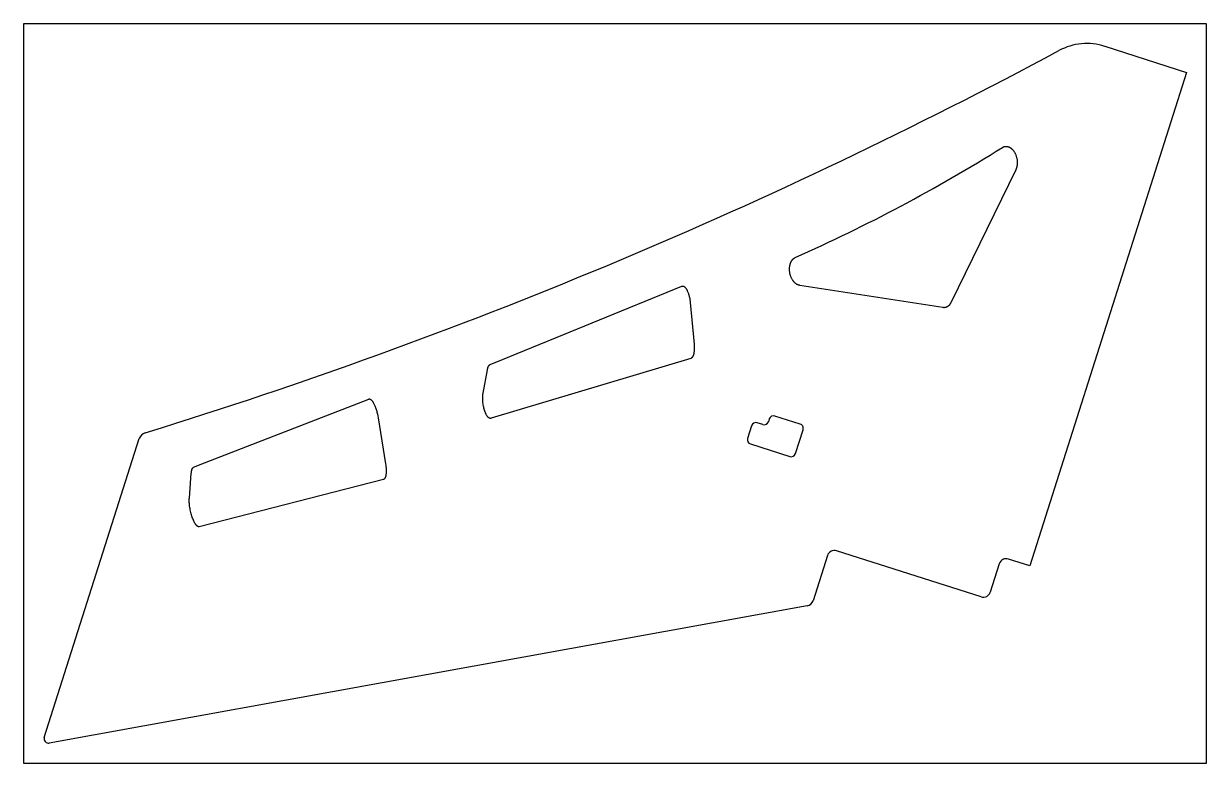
# Model space of a CAD drawing. Extents: x 2497 to 4272, y -3499 to -1818.
# Drawn here: x 3374 to 4174, y -2873 to -2373 of the extents above; entities that cross this region are included whole.
import ezdxf

# ---------------------------------------------------------------- set-up
doc = ezdxf.new("R2010")
doc.units = 0
doc.layers.get('0').update_dxf_attribs({"linetype": 'CONTINUOUS'})
doc.layers.add('DEFAULT', color=7, linetype='CONTINUOUS')

msp = doc.modelspace()

# ---------------------------------------------------------------- linework, layer by layer
for p, q in [((3877.91, -2639.92), (3877.3, -2641.83)), ((3898.83, -2643.43), (3881.68, -2637.97)), ((3865.95, -2644.51), (3863.23, -2653.09)), ((3873.53, -2643.78), (3869.72, -2642.57)), ((3895.63, -2663.4), (3900.78, -2647.2)), ((3865.18, -2656.86), (3891.86, -2665.35))]:
    msp.add_line(p, q)
for centre, start, end in [((3880.77, -2640.83), 72.35044, 162.35044), ((3868.81, -2645.42), 72.35044, 162.35044), ((3874.44, -2640.92), 252.35044, 342.35044), ((3897.92, -2646.29), 342.35044, 72.35044), ((3866.08, -2654), 162.35044, 252.35044), ((3892.77, -2662.49), 252.35044, 342.35044)]:
    msp.add_arc(centre, 3, start, end)
at = {"layer": 'DEFAULT'}
for p, q in [((4173.55, -2372.75), (3373.55, -2372.75)), ((3373.55, -2372.75), (3373.55, -2872.75)), ((4173.55, -2872.75), (4173.55, -2372.75)), ((4104.89, -2388.07), (4160.18, -2405.66)), ((4160.18, -2405.66), (4054.07, -2739.19)), ((4036.41, -2456.02), (4036.53, -2455.97)), ((4036.53, -2455.97), (4036.66, -2455.93)), ((4036.66, -2455.93), (4036.78, -2455.89)), ((4036.78, -2455.89), (4036.91, -2455.85)), ((4036.91, -2455.85), (4037.04, -2455.82)), ((4037.04, -2455.82), (4037.17, -2455.79)), ((4037.17, -2455.79), (4037.3, -2455.76)), ((4037.3, -2455.76), (4037.43, -2455.74)), ((4037.43, -2455.74), (4037.57, -2455.72)), ((4037.57, -2455.72), (4037.7, -2455.71)), ((4037.7, -2455.71), (4037.84, -2455.7)), ((4037.84, -2455.7), (4037.98, -2455.69)), ((4037.98, -2455.69), (4038.12, -2455.69)), ((4038.12, -2455.69), (4038.26, -2455.69)), ((4038.26, -2455.69), (4038.4, -2455.7)), ((4038.4, -2455.7), (4038.54, -2455.71)), ((4038.54, -2455.71), (4038.68, -2455.73)), ((4038.68, -2455.73), (4038.82, -2455.75)), ((4038.82, -2455.75), (4038.96, -2455.78)), ((4038.96, -2455.78), (4039.1, -2455.81)), ((4039.1, -2455.81), (4039.25, -2455.84)), ((4039.25, -2455.84), (4039.39, -2455.88)), ((4039.39, -2455.88), (4039.53, -2455.92)), ((4039.53, -2455.92), (4039.67, -2455.97)), ((4039.67, -2455.97), (4039.82, -2456.02)), ((4035.71, -2456.38), (4035.82, -2456.31)), ((4035.82, -2456.31), (4035.94, -2456.25)), ((4035.94, -2456.25), (4036.05, -2456.19)), ((4036.05, -2456.19), (4036.17, -2456.13)), ((4036.17, -2456.13), (4036.29, -2456.07)), ((4036.29, -2456.07), (4036.41, -2456.02)), ((4039.82, -2456.02), (4039.96, -2456.08)), ((4039.96, -2456.08), (4040.1, -2456.14)), ((4040.1, -2456.14), (4040.24, -2456.2)), ((4040.24, -2456.2), (4040.38, -2456.27)), ((4040.38, -2456.27), (4040.52, -2456.35)), ((4040.52, -2456.35), (4040.66, -2456.42)), ((4040.66, -2456.42), (4040.8, -2456.51)), ((4040.8, -2456.51), (4040.93, -2456.59)), ((4040.93, -2456.59), (4041.07, -2456.68)), ((4041.07, -2456.68), (4041.2, -2456.77)), ((4041.2, -2456.77), (4041.34, -2456.87)), ((4041.34, -2456.87), (4041.47, -2456.97)), ((4041.47, -2456.97), (4041.6, -2457.07)), ((4041.6, -2457.07), (4041.73, -2457.18)), ((4041.73, -2457.18), (4041.86, -2457.29)), ((4041.86, -2457.29), (4041.98, -2457.41)), ((4041.98, -2457.41), (4042.11, -2457.52)), ((4042.11, -2457.52), (4042.23, -2457.64)), ((4042.23, -2457.64), (4042.35, -2457.77)), ((4042.35, -2457.77), (4042.47, -2457.89)), ((4042.47, -2457.89), (4042.58, -2458.02)), ((4042.58, -2458.02), (4042.7, -2458.15)), ((4042.7, -2458.15), (4042.81, -2458.28)), ((4042.81, -2458.28), (4043.03, -2458.56)), ((4043.03, -2458.56), (4043.24, -2458.84)), ((4043.24, -2458.84), (4043.44, -2459.13)), ((4043.44, -2459.13), (4043.63, -2459.42)), ((4043.63, -2459.42), (4043.81, -2459.72)), ((4043.81, -2459.72), (4043.99, -2460.03)), ((4043.99, -2460.03), (4044.16, -2460.35)), ((4044.16, -2460.35), (4044.32, -2460.68)), ((4044.32, -2460.68), (4044.48, -2461.03)), ((4044.48, -2461.03), (4044.63, -2461.38)), ((4044.63, -2461.38), (4044.77, -2461.75)), ((4044.77, -2461.75), (4044.9, -2462.12)), ((4044.9, -2462.12), (4045.02, -2462.5)), ((4045.02, -2462.5), (4045.14, -2462.89)), ((4045.14, -2462.89), (4045.24, -2463.29)), ((4045.24, -2463.29), (4045.34, -2463.69)), ((4045.34, -2463.69), (4045.42, -2464.1)), ((4044.63, -2471.59), (4000.71, -2561.42)), ((4044.69, -2471.45), (4044.63, -2471.59)), ((4044.76, -2471.3), (4044.69, -2471.45)), ((4044.83, -2471.16), (4044.76, -2471.3)), ((4044.89, -2471), (4044.83, -2471.16)), ((4044.95, -2470.85), (4044.89, -2471)), ((4045.01, -2470.69), (4044.95, -2470.85)), ((4045.06, -2470.53), (4045.01, -2470.69)), ((4045.12, -2470.37), (4045.06, -2470.53)), ((4045.22, -2470.03), (4045.12, -2470.37)), ((4045.31, -2469.68), (4045.22, -2470.03)), ((4045.39, -2469.32), (4045.31, -2469.68)), ((4045.47, -2468.95), (4045.39, -2469.32)), ((4045.42, -2464.1), (4045.49, -2464.51)), ((4045.53, -2468.58), (4045.47, -2468.95)), ((4045.49, -2464.51), (4045.55, -2464.92)), ((4045.58, -2468.19), (4045.53, -2468.58)), ((4045.55, -2464.92), (4045.59, -2465.34)), ((4045.62, -2467.8), (4045.58, -2468.19)), ((4045.59, -2465.34), (4045.63, -2465.75)), ((4045.64, -2467.4), (4045.62, -2467.8)), ((4045.63, -2465.75), (4045.65, -2466.17)), ((4045.66, -2466.99), (4045.64, -2467.4)), ((4045.65, -2466.17), (4045.66, -2466.58)), ((4045.66, -2466.58), (4045.66, -2466.99)), ((3891.84, -2536.16), (3891.88, -2535.97)), ((3891.88, -2535.97), (3891.93, -2535.78)), ((3891.93, -2535.78), (3891.98, -2535.58)), ((3891.98, -2535.58), (3892.03, -2535.4)), ((3892.03, -2535.4), (3892.08, -2535.21)), ((3892.08, -2535.21), (3892.14, -2535.03)), ((3892.14, -2535.03), (3892.2, -2534.84)), ((3892.2, -2534.84), (3892.26, -2534.67)), ((3892.26, -2534.67), (3892.33, -2534.49)), ((3892.33, -2534.49), (3892.4, -2534.32)), ((3892.4, -2534.32), (3892.47, -2534.15)), ((3892.47, -2534.15), (3892.55, -2533.98)), ((3892.55, -2533.98), (3892.62, -2533.81)), ((3892.62, -2533.81), (3892.7, -2533.65)), ((3892.7, -2533.65), (3892.79, -2533.5)), ((3892.79, -2533.5), (3892.87, -2533.34)), ((3892.87, -2533.34), (3892.96, -2533.19)), ((3892.96, -2533.19), (3893.05, -2533.05)), ((3893.05, -2533.05), (3893.14, -2532.9)), ((3893.14, -2532.9), (3893.24, -2532.77)), ((3893.24, -2532.77), (3893.34, -2532.63)), ((3893.34, -2532.63), (3893.43, -2532.5)), ((3893.43, -2532.5), (3893.54, -2532.37)), ((3893.54, -2532.37), (3893.64, -2532.25)), ((3893.64, -2532.25), (3893.74, -2532.13)), ((3893.74, -2532.13), (3893.85, -2532.02)), ((3893.85, -2532.02), (3893.96, -2531.91)), ((3893.96, -2531.91), (3894.07, -2531.8)), ((3894.07, -2531.8), (3894.18, -2531.7)), ((3894.18, -2531.7), (3894.29, -2531.6)), ((3894.29, -2531.6), (3894.4, -2531.51)), ((3894.4, -2531.51), (3894.52, -2531.42)), ((3894.52, -2531.42), (3894.63, -2531.34)), ((3894.63, -2531.34), (3894.75, -2531.26)), ((3894.75, -2531.26), (3894.86, -2531.18)), ((3894.86, -2531.18), (3894.98, -2531.11)), ((3894.98, -2531.11), (3895.1, -2531.04)), ((3895.1, -2531.04), (3895.22, -2530.98)), ((3895.22, -2530.98), (3895.34, -2530.92)), ((3895.34, -2530.92), (3895.46, -2530.87)), ((3891.59, -2538.57), (3891.6, -2538.16)), ((3891.6, -2538.97), (3891.59, -2538.57)), ((3891.6, -2538.16), (3891.63, -2537.76)), ((3891.61, -2539.37), (3891.6, -2538.97)), ((3891.64, -2539.77), (3891.61, -2539.37)), ((3891.63, -2537.76), (3891.66, -2537.35)), ((3891.67, -2540.16), (3891.64, -2539.77)), ((3891.66, -2537.35), (3891.71, -2536.95)), ((3891.72, -2540.55), (3891.67, -2540.16)), ((3891.71, -2536.95), (3891.77, -2536.55)), ((3891.78, -2540.94), (3891.72, -2540.55)), ((3891.77, -2536.55), (3891.84, -2536.16)), ((3891.84, -2541.32), (3891.78, -2540.94)), ((3891.92, -2541.7), (3891.84, -2541.32)), ((3892.01, -2542.09), (3891.92, -2541.7)), ((3892.11, -2542.48), (3892.01, -2542.09)), ((3892.22, -2542.87), (3892.11, -2542.48)), ((3892.35, -2543.26), (3892.22, -2542.87)), ((3892.48, -2543.64), (3892.35, -2543.26)), ((3892.63, -2544.02), (3892.48, -2543.64)), ((3697.35, -2599.74), (3818.8, -2550.23)), ((3818.8, -2550.23), (3818.82, -2550.22)), ((3818.82, -2550.22), (3818.85, -2550.21)), ((3818.85, -2550.21), (3818.87, -2550.2)), ((3818.87, -2550.2), (3818.9, -2550.19)), ((3818.9, -2550.19), (3818.92, -2550.18)), ((3818.92, -2550.18), (3818.95, -2550.18)), ((3818.95, -2550.18), (3818.97, -2550.17)), ((3818.97, -2550.17), (3819, -2550.16)), ((3819, -2550.16), (3819.02, -2550.16)), ((3819.02, -2550.16), (3819.05, -2550.15)), ((3819.05, -2550.15), (3819.08, -2550.15)), ((3819.08, -2550.15), (3819.1, -2550.14)), ((3819.1, -2550.14), (3819.13, -2550.14)), ((3819.13, -2550.14), (3819.15, -2550.13)), ((3819.15, -2550.13), (3819.18, -2550.13)), ((3819.18, -2550.13), (3819.21, -2550.13)), ((3819.21, -2550.13), (3819.23, -2550.13)), ((3819.23, -2550.13), (3819.26, -2550.12)), ((3819.26, -2550.12), (3819.28, -2550.12)), ((3819.28, -2550.12), (3819.31, -2550.12)), ((3819.31, -2550.12), (3819.34, -2550.12)), ((3819.34, -2550.12), (3819.36, -2550.12)), ((3819.36, -2550.12), (3819.39, -2550.12)), ((3819.39, -2550.12), (3819.42, -2550.12)), ((3819.42, -2550.12), (3819.44, -2550.13)), ((3819.44, -2550.13), (3819.47, -2550.13)), ((3819.47, -2550.13), (3819.5, -2550.13)), ((3819.5, -2550.13), (3819.53, -2550.13)), ((3819.53, -2550.13), (3819.55, -2550.14)), ((3819.55, -2550.14), (3819.58, -2550.14)), ((3819.58, -2550.14), (3819.61, -2550.15)), ((3819.61, -2550.15), (3819.63, -2550.15)), ((3819.63, -2550.15), (3819.69, -2550.17)), ((3819.69, -2550.17), (3819.75, -2550.18)), ((3819.75, -2550.18), (3819.8, -2550.2)), ((3819.8, -2550.2), (3819.86, -2550.21)), ((3819.86, -2550.21), (3819.91, -2550.24)), ((3819.91, -2550.24), (3819.97, -2550.26)), ((3819.97, -2550.26), (3820.02, -2550.28)), ((3820.02, -2550.28), (3820.08, -2550.31)), ((3820.08, -2550.31), (3820.14, -2550.34)), ((3820.14, -2550.34), (3820.19, -2550.37)), ((3820.19, -2550.37), (3820.25, -2550.4)), ((3820.25, -2550.4), (3820.31, -2550.44)), ((3820.31, -2550.44), (3820.37, -2550.47)), ((3820.37, -2550.47), (3820.42, -2550.51)), ((3820.42, -2550.51), (3820.48, -2550.55)), ((3820.48, -2550.55), (3820.54, -2550.6)), ((3820.54, -2550.6), (3820.59, -2550.64)), ((3820.59, -2550.64), (3820.65, -2550.69)), ((3820.65, -2550.69), (3820.71, -2550.74)), ((3820.71, -2550.74), (3820.76, -2550.79)), ((3820.76, -2550.79), (3820.82, -2550.84)), ((3820.82, -2550.84), (3820.88, -2550.9)), ((3820.88, -2550.9), (3820.99, -2551.01)), ((3820.99, -2551.01), (3821.1, -2551.13)), ((3821.1, -2551.13), (3821.22, -2551.26)), ((3821.22, -2551.26), (3821.33, -2551.4)), ((3821.33, -2551.4), (3821.44, -2551.54)), ((3821.44, -2551.54), (3821.55, -2551.69)), ((3821.55, -2551.69), (3821.66, -2551.85)), ((3821.66, -2551.85), (3821.76, -2552.01)), ((3892.79, -2544.4), (3892.63, -2544.02)), ((3892.97, -2544.78), (3892.79, -2544.4)), ((3893.15, -2545.14), (3892.97, -2544.78)), ((3893.34, -2545.5), (3893.15, -2545.14)), ((3893.55, -2545.85), (3893.34, -2545.5)), ((3893.65, -2546.02), (3893.55, -2545.85)), ((3893.76, -2546.18), (3893.65, -2546.02)), ((3893.87, -2546.35), (3893.76, -2546.18)), ((3893.98, -2546.51), (3893.87, -2546.35)), ((3894.1, -2546.67), (3893.98, -2546.51)), ((3894.22, -2546.82), (3894.1, -2546.67)), ((3894.34, -2546.98), (3894.22, -2546.82)), ((3894.46, -2547.12), (3894.34, -2546.98)), ((3894.58, -2547.27), (3894.46, -2547.12)), ((3894.7, -2547.41), (3894.58, -2547.27)), ((3894.83, -2547.55), (3894.7, -2547.41)), ((3894.96, -2547.68), (3894.83, -2547.55)), ((3895.09, -2547.81), (3894.96, -2547.68)), ((3895.22, -2547.94), (3895.09, -2547.81)), ((3895.35, -2548.06), (3895.22, -2547.94)), ((3895.48, -2548.18), (3895.35, -2548.06)), ((3895.62, -2548.29), (3895.48, -2548.18)), ((3895.75, -2548.4), (3895.62, -2548.29)), ((3895.89, -2548.5), (3895.75, -2548.4)), ((3896.02, -2548.6), (3895.89, -2548.5)), ((3896.16, -2548.7), (3896.02, -2548.6)), ((3896.3, -2548.79), (3896.16, -2548.7)), ((3896.43, -2548.87), (3896.3, -2548.79)), ((3896.57, -2548.96), (3896.43, -2548.87)), ((3896.71, -2549.03), (3896.57, -2548.96)), ((3896.85, -2549.11), (3896.71, -2549.03)), ((3896.98, -2549.18), (3896.85, -2549.11)), ((3897.12, -2549.24), (3896.98, -2549.18)), ((3897.26, -2549.3), (3897.12, -2549.24)), ((3897.4, -2549.36), (3897.26, -2549.3)), ((3897.53, -2549.41), (3897.4, -2549.36)), ((3897.67, -2549.46), (3897.53, -2549.41)), ((3897.81, -2549.5), (3897.67, -2549.46)), ((3897.94, -2549.54), (3897.81, -2549.5)), ((3898.08, -2549.57), (3897.94, -2549.54)), ((3898.21, -2549.6), (3898.08, -2549.57)), ((3898.34, -2549.63), (3898.21, -2549.6)), ((3898.47, -2549.65), (3898.34, -2549.63)), ((3995.39, -2564.68), (3898.47, -2549.65)), ((3821.76, -2552.01), (3821.87, -2552.18)), ((3821.87, -2552.18), (3821.97, -2552.36)), ((3821.97, -2552.36), (3822.08, -2552.53)), ((3822.08, -2552.53), (3822.18, -2552.72)), ((3822.18, -2552.72), (3822.28, -2552.91)), ((3822.28, -2552.91), (3822.47, -2553.3)), ((3822.47, -2553.3), (3822.66, -2553.72)), ((3822.66, -2553.72), (3822.85, -2554.17)), ((3822.85, -2554.17), (3823.03, -2554.64)), ((3823.03, -2554.64), (3823.2, -2555.13)), ((3823.2, -2555.13), (3823.37, -2555.64)), ((3823.37, -2555.64), (3823.53, -2556.17)), ((3823.53, -2556.17), (3823.68, -2556.71)), ((3823.68, -2556.71), (3823.82, -2557.27)), ((3823.82, -2557.27), (3823.95, -2557.84)), ((3823.95, -2557.84), (3824.07, -2558.41)), ((3824.07, -2558.41), (3824.17, -2558.98)), ((3824.17, -2558.98), (3824.27, -2559.56)), ((3824.27, -2559.56), (3824.35, -2560.14)), ((3824.35, -2560.14), (3824.42, -2560.71)), ((3824.42, -2560.71), (3824.48, -2561.28)), ((3824.48, -2561.28), (3827.07, -2589.33)), ((3995.49, -2564.69), (3995.39, -2564.68)), ((3995.58, -2564.71), (3995.49, -2564.69)), ((3995.68, -2564.72), (3995.58, -2564.71)), ((3995.78, -2564.72), (3995.68, -2564.72)), ((3995.87, -2564.73), (3995.78, -2564.72)), ((3995.97, -2564.73), (3995.87, -2564.73)), ((3996.07, -2564.74), (3995.97, -2564.73)), ((3996.17, -2564.74), (3996.07, -2564.74)), ((3996.26, -2564.73), (3996.17, -2564.74)), ((3996.36, -2564.73), (3996.26, -2564.73)), ((3996.46, -2564.72), (3996.36, -2564.73)), ((3996.55, -2564.71), (3996.46, -2564.72)), ((3996.65, -2564.7), (3996.55, -2564.71)), ((3996.75, -2564.69), (3996.65, -2564.7)), ((3996.84, -2564.67), (3996.75, -2564.69)), ((3996.94, -2564.65), (3996.84, -2564.67)), ((3997.04, -2564.63), (3996.94, -2564.65)), ((3997.13, -2564.61), (3997.04, -2564.63)), ((3997.23, -2564.59), (3997.13, -2564.61)), ((3997.32, -2564.56), (3997.23, -2564.59)), ((3997.42, -2564.53), (3997.32, -2564.56)), ((3997.51, -2564.5), (3997.42, -2564.53)), ((3997.61, -2564.47), (3997.51, -2564.5)), ((3997.7, -2564.43), (3997.61, -2564.47)), ((3997.79, -2564.39), (3997.7, -2564.43)), ((3997.88, -2564.35), (3997.79, -2564.39)), ((3997.98, -2564.31), (3997.88, -2564.35)), ((3998.07, -2564.27), (3997.98, -2564.31)), ((3998.16, -2564.22), (3998.07, -2564.27)), ((3998.25, -2564.17), (3998.16, -2564.22)), ((3998.34, -2564.12), (3998.25, -2564.17)), ((3998.43, -2564.07), (3998.34, -2564.12)), ((3998.51, -2564.01), (3998.43, -2564.07)), ((3998.6, -2563.96), (3998.51, -2564.01)), ((3998.69, -2563.9), (3998.6, -2563.96)), ((3998.77, -2563.83), (3998.69, -2563.9)), ((3998.86, -2563.77), (3998.77, -2563.83)), ((3998.94, -2563.71), (3998.86, -2563.77)), ((3999.02, -2563.64), (3998.94, -2563.71)), ((3999.1, -2563.57), (3999.02, -2563.64)), ((3999.18, -2563.5), (3999.1, -2563.57)), ((3999.26, -2563.43), (3999.18, -2563.5)), ((3999.34, -2563.35), (3999.26, -2563.43)), ((3999.42, -2563.27), (3999.34, -2563.35)), ((3999.49, -2563.2), (3999.42, -2563.27)), ((3999.57, -2563.12), (3999.49, -2563.2)), ((3999.64, -2563.03), (3999.57, -2563.12)), ((3999.72, -2562.95), (3999.64, -2563.03)), ((3999.86, -2562.78), (3999.72, -2562.95)), ((3999.99, -2562.6), (3999.86, -2562.78)), ((4000.13, -2562.42), (3999.99, -2562.6)), ((4000.25, -2562.23), (4000.13, -2562.42)), ((4000.37, -2562.03), (4000.25, -2562.23)), ((4000.49, -2561.83), (4000.37, -2562.03)), ((4000.6, -2561.63), (4000.49, -2561.83)), ((4000.71, -2561.42), (4000.6, -2561.63)), ((3827.07, -2589.33), (3827.13, -2590.18)), ((3827.13, -2590.18), (3827.17, -2591.05)), ((3827.17, -2591.05), (3827.19, -2591.92)), ((3827.19, -2591.92), (3827.18, -2592.35)), ((3689.21, -2603.06), (3697.35, -2599.74)), ((3824.75, -2599.11), (3689.72, -2639.52)), ((3824.79, -2599.1), (3824.75, -2599.11)), ((3824.83, -2599.09), (3824.79, -2599.1)), ((3824.86, -2599.07), (3824.83, -2599.09)), ((3824.9, -2599.06), (3824.86, -2599.07)), ((3824.94, -2599.04), (3824.9, -2599.06)), ((3824.98, -2599.02), (3824.94, -2599.04)), ((3825.01, -2599.01), (3824.98, -2599.02)), ((3825.05, -2598.99), (3825.01, -2599.01)), ((3825.09, -2598.96), (3825.05, -2598.99)), ((3825.12, -2598.94), (3825.09, -2598.96)), ((3825.16, -2598.92), (3825.12, -2598.94)), ((3825.2, -2598.89), (3825.16, -2598.92)), ((3825.23, -2598.87), (3825.2, -2598.89)), ((3825.27, -2598.84), (3825.23, -2598.87)), ((3825.31, -2598.81), (3825.27, -2598.84)), ((3825.34, -2598.78), (3825.31, -2598.81)), ((3825.38, -2598.75), (3825.34, -2598.78)), ((3825.41, -2598.72), (3825.38, -2598.75)), ((3825.45, -2598.69), (3825.41, -2598.72)), ((3825.48, -2598.66), (3825.45, -2598.69)), ((3825.52, -2598.62), (3825.48, -2598.66)), ((3825.56, -2598.58), (3825.52, -2598.62)), ((3825.59, -2598.54), (3825.56, -2598.58)), ((3825.63, -2598.51), (3825.59, -2598.54)), ((3825.66, -2598.46), (3825.63, -2598.51)), ((3825.69, -2598.42), (3825.66, -2598.46)), ((3825.76, -2598.34), (3825.69, -2598.42)), ((3825.83, -2598.24), (3825.76, -2598.34)), ((3825.9, -2598.15), (3825.83, -2598.24)), ((3825.96, -2598.04), (3825.9, -2598.15)), ((3826.02, -2597.94), (3825.96, -2598.04)), ((3826.09, -2597.82), (3826.02, -2597.94)), ((3826.15, -2597.71), (3826.09, -2597.82)), ((3826.21, -2597.58), (3826.15, -2597.71)), ((3826.27, -2597.46), (3826.21, -2597.58)), ((3826.32, -2597.32), (3826.27, -2597.46)), ((3826.38, -2597.19), (3826.32, -2597.32)), ((3826.43, -2597.05), (3826.38, -2597.19)), ((3826.49, -2596.9), (3826.43, -2597.05)), ((3826.54, -2596.75), (3826.49, -2596.9)), ((3826.59, -2596.59), (3826.54, -2596.75)), ((3826.68, -2596.27), (3826.59, -2596.59)), ((3826.77, -2595.93), (3826.68, -2596.27)), ((3826.84, -2595.58), (3826.77, -2595.93)), ((3826.91, -2595.21), (3826.84, -2595.58)), ((3826.98, -2594.83), (3826.91, -2595.21)), ((3827.03, -2594.44), (3826.98, -2594.83)), ((3827.08, -2594.03), (3827.03, -2594.44)), ((3827.11, -2593.62), (3827.08, -2594.03)), ((3827.14, -2593.2), (3827.11, -2593.62)), ((3827.17, -2592.78), (3827.14, -2593.2)), ((3827.18, -2592.35), (3827.17, -2592.78)), ((3684.34, -2622.47), (3687.2, -2606.84)), ((3687.2, -2606.84), (3687.27, -2606.48)), ((3687.27, -2606.48), (3687.35, -2606.12)), ((3687.35, -2606.12), (3687.44, -2605.78)), ((3687.44, -2605.78), (3687.49, -2605.62)), ((3687.49, -2605.62), (3687.54, -2605.45)), ((3687.54, -2605.45), (3687.59, -2605.3)), ((3687.59, -2605.3), (3687.64, -2605.14)), ((3687.64, -2605.14), (3687.7, -2605)), ((3687.7, -2605), (3687.75, -2604.85)), ((3687.75, -2604.85), (3687.81, -2604.71)), ((3687.81, -2604.71), (3687.87, -2604.58)), ((3687.87, -2604.58), (3687.94, -2604.45)), ((3687.94, -2604.45), (3688, -2604.32)), ((3688, -2604.32), (3688.07, -2604.2)), ((3688.07, -2604.2), (3688.14, -2604.09)), ((3688.14, -2604.09), (3688.2, -2603.98)), ((3688.2, -2603.98), (3688.28, -2603.88)), ((3688.28, -2603.88), (3688.31, -2603.83)), ((3688.31, -2603.83), (3688.35, -2603.78)), ((3688.35, -2603.78), (3688.38, -2603.73)), ((3688.38, -2603.73), (3688.42, -2603.68)), ((3688.42, -2603.68), (3688.46, -2603.64)), ((3688.46, -2603.64), (3688.5, -2603.6)), ((3688.5, -2603.6), (3688.53, -2603.56)), ((3688.53, -2603.56), (3688.57, -2603.51)), ((3688.57, -2603.51), (3688.61, -2603.48)), ((3688.61, -2603.48), (3688.65, -2603.44)), ((3688.65, -2603.44), (3688.69, -2603.4)), ((3688.69, -2603.4), (3688.73, -2603.37)), ((3688.73, -2603.37), (3688.77, -2603.33)), ((3688.77, -2603.33), (3688.81, -2603.3)), ((3688.81, -2603.3), (3688.85, -2603.27)), ((3688.85, -2603.27), (3688.89, -2603.24)), ((3688.89, -2603.24), (3688.93, -2603.22)), ((3688.93, -2603.22), (3688.97, -2603.19)), ((3688.97, -2603.19), (3689.01, -2603.17)), ((3689.01, -2603.17), (3689.05, -2603.14)), ((3689.05, -2603.14), (3689.09, -2603.12)), ((3689.09, -2603.12), (3689.13, -2603.1)), ((3689.13, -2603.1), (3689.17, -2603.08)), ((3689.17, -2603.08), (3689.21, -2603.06)), ((3684.11, -2624.36), (3684.17, -2623.69)), ((3684.17, -2623.69), (3684.2, -2623.37)), ((3684.2, -2623.37), (3684.24, -2623.06)), ((3684.24, -2623.06), (3684.29, -2622.76)), ((3684.29, -2622.76), (3684.34, -2622.47)), ((3495.96, -2669.72), (3606.97, -2626.48)), ((3606.97, -2626.48), (3606.99, -2626.47)), ((3606.99, -2626.47), (3607.02, -2626.47)), ((3607.02, -2626.47), (3607.04, -2626.46)), ((3607.04, -2626.46), (3607.06, -2626.45)), ((3607.06, -2626.45), (3607.09, -2626.44)), ((3607.09, -2626.44), (3607.11, -2626.44)), ((3607.11, -2626.44), (3607.13, -2626.43)), ((3607.13, -2626.43), (3607.16, -2626.43)), ((3607.16, -2626.43), (3607.18, -2626.42)), ((3607.18, -2626.42), (3607.2, -2626.42)), ((3607.2, -2626.42), (3607.23, -2626.42)), ((3607.23, -2626.42), (3607.25, -2626.41)), ((3607.25, -2626.41), (3607.28, -2626.41)), ((3607.28, -2626.41), (3607.3, -2626.41)), ((3607.3, -2626.41), (3607.32, -2626.41)), ((3607.32, -2626.41), (3607.35, -2626.41)), ((3607.35, -2626.41), (3607.37, -2626.41)), ((3607.37, -2626.41), (3607.4, -2626.41)), ((3607.4, -2626.41), (3607.42, -2626.41)), ((3607.42, -2626.41), (3607.45, -2626.41)), ((3607.45, -2626.41), (3607.47, -2626.41)), ((3607.47, -2626.41), (3607.5, -2626.42)), ((3607.5, -2626.42), (3607.53, -2626.42)), ((3607.53, -2626.42), (3607.55, -2626.42)), ((3607.55, -2626.42), (3607.58, -2626.43)), ((3607.58, -2626.43), (3607.6, -2626.43)), ((3607.6, -2626.43), (3607.63, -2626.44)), ((3607.63, -2626.44), (3607.65, -2626.45)), ((3607.65, -2626.45), (3607.68, -2626.45)), ((3607.68, -2626.45), (3607.71, -2626.46)), ((3607.71, -2626.46), (3607.73, -2626.47)), ((3607.73, -2626.47), (3607.76, -2626.48)), ((3607.76, -2626.48), (3607.79, -2626.49)), ((3607.79, -2626.49), (3607.81, -2626.5)), ((3607.81, -2626.5), (3607.87, -2626.52)), ((3607.87, -2626.52), (3607.92, -2626.54)), ((3607.92, -2626.54), (3607.98, -2626.56)), ((3607.98, -2626.56), (3608.03, -2626.59)), ((3608.03, -2626.59), (3608.09, -2626.62)), ((3608.09, -2626.62), (3608.14, -2626.65)), ((3608.14, -2626.65), (3608.2, -2626.69)), ((3608.2, -2626.69), (3608.25, -2626.73)), ((3608.25, -2626.73), (3608.31, -2626.77)), ((3608.31, -2626.77), (3608.37, -2626.81)), ((3608.37, -2626.81), (3608.43, -2626.85)), ((3608.43, -2626.85), (3608.48, -2626.9)), ((3608.48, -2626.9), (3608.54, -2626.94)), ((3608.54, -2626.94), (3608.6, -2626.99)), ((3608.6, -2626.99), (3608.66, -2627.05)), ((3608.66, -2627.05), (3608.72, -2627.1)), ((3608.72, -2627.1), (3608.77, -2627.16)), ((3608.77, -2627.16), (3608.89, -2627.28)), ((3608.89, -2627.28), (3609.01, -2627.41)), ((3609.01, -2627.41), (3609.13, -2627.55)), ((3609.13, -2627.55), (3609.25, -2627.69)), ((3609.25, -2627.69), (3609.36, -2627.84)), ((3609.36, -2627.84), (3609.48, -2628)), ((3609.48, -2628), (3609.6, -2628.17)), ((3609.6, -2628.17), (3609.72, -2628.35)), ((3609.72, -2628.35), (3609.83, -2628.53)), ((3609.83, -2628.53), (3609.95, -2628.72)), ((3609.95, -2628.72), (3610.07, -2628.91)), ((3610.07, -2628.91), (3610.29, -2629.32)), ((3610.29, -2629.32), (3610.52, -2629.75)), ((3610.52, -2629.75), (3610.74, -2630.2)), ((3610.74, -2630.2), (3610.96, -2630.69)), ((3610.96, -2630.69), (3611.18, -2631.19)), ((3611.18, -2631.19), (3611.39, -2631.73)), ((3611.39, -2631.73), (3611.6, -2632.28)), ((3684.06, -2625.79), (3684.07, -2625.06)), ((3684.06, -2626.55), (3684.06, -2625.79)), ((3684.09, -2627.33), (3684.06, -2626.55)), ((3684.07, -2625.06), (3684.11, -2624.36)), ((3684.15, -2628.12), (3684.09, -2627.33)), ((3684.22, -2628.92), (3684.15, -2628.12)), ((3684.32, -2629.71), (3684.22, -2628.92)), ((3684.44, -2630.49), (3684.32, -2629.71)), ((3684.58, -2631.27), (3684.44, -2630.49)), ((3684.73, -2632.02), (3684.58, -2631.27)), ((3611.6, -2632.28), (3611.81, -2632.86)), ((3611.81, -2632.86), (3612, -2633.46)), ((3612, -2633.46), (3612.2, -2634.07)), ((3612.2, -2634.07), (3612.38, -2634.69)), ((3612.38, -2634.69), (3612.55, -2635.33)), ((3612.55, -2635.33), (3612.87, -2636.61)), ((3612.87, -2636.61), (3613.14, -2637.9)), ((3613.14, -2637.9), (3613.36, -2639.16)), ((3613.36, -2639.16), (3618.35, -2670.26)), ((3684.9, -2632.74), (3684.73, -2632.02)), ((3685.09, -2633.44), (3684.9, -2632.74)), ((3685.29, -2634.1), (3685.09, -2633.44)), ((3685.5, -2634.73), (3685.29, -2634.1)), ((3685.73, -2635.35), (3685.5, -2634.73)), ((3685.85, -2635.65), (3685.73, -2635.35)), ((3685.97, -2635.94), (3685.85, -2635.65)), ((3686.1, -2636.23), (3685.97, -2635.94)), ((3686.23, -2636.51), (3686.1, -2636.23)), ((3686.37, -2636.78), (3686.23, -2636.51)), ((3686.5, -2637.04), (3686.37, -2636.78)), ((3686.64, -2637.3), (3686.5, -2637.04)), ((3686.79, -2637.54), (3686.64, -2637.3)), ((3686.93, -2637.77), (3686.79, -2637.54)), ((3687.08, -2637.98), (3686.93, -2637.77)), ((3687.23, -2638.19), (3687.08, -2637.98)), ((3687.3, -2638.28), (3687.23, -2638.19)), ((3687.38, -2638.38), (3687.3, -2638.28)), ((3687.46, -2638.47), (3687.38, -2638.38)), ((3687.53, -2638.56), (3687.46, -2638.47)), ((3687.61, -2638.64), (3687.53, -2638.56)), ((3687.68, -2638.72), (3687.61, -2638.64)), ((3687.76, -2638.8), (3687.68, -2638.72)), ((3687.84, -2638.87), (3687.76, -2638.8)), ((3687.91, -2638.94), (3687.84, -2638.87)), ((3687.99, -2639.01), (3687.91, -2638.94)), ((3688.07, -2639.07), (3687.99, -2639.01)), ((3688.14, -2639.13), (3688.07, -2639.07)), ((3688.22, -2639.19), (3688.14, -2639.13)), ((3688.29, -2639.24), (3688.22, -2639.19)), ((3688.37, -2639.29), (3688.29, -2639.24)), ((3688.44, -2639.33), (3688.37, -2639.29)), ((3688.48, -2639.35), (3688.44, -2639.33)), ((3688.52, -2639.37), (3688.48, -2639.35)), ((3688.56, -2639.39), (3688.52, -2639.37)), ((3688.59, -2639.41), (3688.56, -2639.39)), ((3688.63, -2639.43), (3688.59, -2639.41)), ((3688.67, -2639.44), (3688.63, -2639.43)), ((3688.71, -2639.46), (3688.67, -2639.44)), ((3688.74, -2639.47), (3688.71, -2639.46)), ((3688.78, -2639.49), (3688.74, -2639.47)), ((3688.82, -2639.5), (3688.78, -2639.49)), ((3688.85, -2639.51), (3688.82, -2639.5)), ((3688.89, -2639.52), (3688.85, -2639.51)), ((3688.93, -2639.53), (3688.89, -2639.52)), ((3688.96, -2639.54), (3688.93, -2639.53)), ((3689, -2639.55), (3688.96, -2639.54)), ((3689.03, -2639.56), (3689, -2639.55)), ((3689.07, -2639.56), (3689.03, -2639.56)), ((3689.1, -2639.57), (3689.07, -2639.56)), ((3689.14, -2639.57), (3689.1, -2639.57)), ((3689.18, -2639.58), (3689.14, -2639.57)), ((3689.21, -2639.58), (3689.18, -2639.58)), ((3689.25, -2639.58), (3689.21, -2639.58)), ((3689.28, -2639.58), (3689.25, -2639.58)), ((3689.31, -2639.58), (3689.28, -2639.58)), ((3689.35, -2639.58), (3689.31, -2639.58)), ((3689.38, -2639.58), (3689.35, -2639.58)), ((3689.42, -2639.58), (3689.38, -2639.58)), ((3689.45, -2639.58), (3689.42, -2639.58)), ((3689.49, -2639.57), (3689.45, -2639.58)), ((3689.52, -2639.57), (3689.49, -2639.57)), ((3689.55, -2639.56), (3689.52, -2639.57)), ((3689.59, -2639.56), (3689.55, -2639.56)), ((3689.62, -2639.55), (3689.59, -2639.56)), ((3689.65, -2639.54), (3689.62, -2639.55)), ((3689.68, -2639.53), (3689.65, -2639.54)), ((3689.72, -2639.52), (3689.68, -2639.53)), ((3455.7, -2649.36), (3466.7, -2645.92)), ((3387.52, -2855.18), (3451.77, -2653.26)), ((3488.52, -2672.61), (3495.96, -2669.72)), ((3618.35, -2670.26), (3618.49, -2671.2)), ((3618.49, -2671.2), (3618.6, -2672.16)), ((3485.63, -2693.51), (3486.94, -2676.59)), ((3486.94, -2676.59), (3486.98, -2676.19)), ((3486.98, -2676.19), (3487.02, -2675.81)), ((3487.02, -2675.81), (3487.08, -2675.44)), ((3487.08, -2675.44), (3487.14, -2675.09)), ((3487.14, -2675.09), (3487.18, -2674.92)), ((3487.18, -2674.92), (3487.21, -2674.76)), ((3487.21, -2674.76), (3487.25, -2674.6)), ((3487.25, -2674.6), (3487.29, -2674.45)), ((3487.29, -2674.45), (3487.34, -2674.3)), ((3487.34, -2674.3), (3487.38, -2674.16)), ((3487.38, -2674.16), (3487.43, -2674.02)), ((3487.43, -2674.02), (3487.48, -2673.89)), ((3487.48, -2673.89), (3487.53, -2673.76)), ((3487.53, -2673.76), (3487.59, -2673.64)), ((3487.59, -2673.64), (3487.64, -2673.53)), ((3487.64, -2673.53), (3487.67, -2673.47)), ((3487.67, -2673.47), (3487.7, -2673.42)), ((3487.7, -2673.42), (3487.73, -2673.37)), ((3487.73, -2673.37), (3487.76, -2673.32)), ((3487.76, -2673.32), (3487.79, -2673.27)), ((3487.79, -2673.27), (3487.82, -2673.22)), ((3487.82, -2673.22), (3487.85, -2673.18)), ((3487.85, -2673.18), (3487.88, -2673.13)), ((3487.88, -2673.13), (3487.92, -2673.09)), ((3487.92, -2673.09), (3487.95, -2673.05)), ((3487.95, -2673.05), (3487.98, -2673.01)), ((3487.98, -2673.01), (3488.02, -2672.97)), ((3488.02, -2672.97), (3488.05, -2672.94)), ((3488.05, -2672.94), (3488.08, -2672.9)), ((3488.08, -2672.9), (3488.12, -2672.87)), ((3488.12, -2672.87), (3488.15, -2672.84)), ((3488.15, -2672.84), (3488.19, -2672.81)), ((3488.19, -2672.81), (3488.22, -2672.78)), ((3488.22, -2672.78), (3488.26, -2672.76)), ((3488.26, -2672.76), (3488.3, -2672.73)), ((3488.3, -2672.73), (3488.33, -2672.71)), ((3488.33, -2672.71), (3488.35, -2672.7)), ((3488.35, -2672.7), (3488.37, -2672.69)), ((3488.37, -2672.69), (3488.39, -2672.68)), ((3488.39, -2672.68), (3488.41, -2672.67)), ((3488.41, -2672.67), (3488.43, -2672.66)), ((3488.43, -2672.66), (3488.44, -2672.65)), ((3488.44, -2672.65), (3488.46, -2672.64)), ((3488.46, -2672.64), (3488.48, -2672.63)), ((3488.48, -2672.63), (3488.5, -2672.62)), ((3488.5, -2672.62), (3488.52, -2672.61)), ((3617.94, -2680), (3617.92, -2680.05)), ((3617.97, -2679.95), (3617.94, -2680)), ((3618.03, -2679.85), (3617.97, -2679.95)), ((3618.08, -2679.74), (3618.03, -2679.85)), ((3618.13, -2679.63), (3618.08, -2679.74)), ((3618.18, -2679.51), (3618.13, -2679.63)), ((3618.23, -2679.39), (3618.18, -2679.51)), ((3618.27, -2679.26), (3618.23, -2679.39)), ((3618.32, -2679.12), (3618.27, -2679.26)), ((3618.36, -2678.98), (3618.32, -2679.12)), ((3618.4, -2678.84), (3618.36, -2678.98)), ((3618.44, -2678.69), (3618.4, -2678.84)), ((3618.48, -2678.53), (3618.44, -2678.69)), ((3618.51, -2678.37), (3618.48, -2678.53)), ((3618.54, -2678.21), (3618.51, -2678.37)), ((3618.6, -2677.86), (3618.54, -2678.21)), ((3618.6, -2672.16), (3618.69, -2673.12)), ((3618.65, -2677.49), (3618.6, -2677.86)), ((3618.7, -2677.11), (3618.65, -2677.49)), ((3618.69, -2673.12), (3618.75, -2674.06)), ((3618.73, -2676.71), (3618.7, -2677.11)), ((3618.76, -2676.3), (3618.73, -2676.71)), ((3618.75, -2674.06), (3618.77, -2674.53)), ((3618.77, -2675.87), (3618.76, -2676.3)), ((3618.77, -2674.53), (3618.78, -2674.99)), ((3618.78, -2675.43), (3618.77, -2675.87)), ((3618.78, -2674.99), (3618.78, -2675.43)), ((3617.03, -2680.81), (3492.27, -2712.77)), ((3617.06, -2680.8), (3617.03, -2680.81)), ((3617.09, -2680.78), (3617.06, -2680.8)), ((3617.13, -2680.77), (3617.09, -2680.78)), ((3617.16, -2680.76), (3617.13, -2680.77)), ((3617.2, -2680.75), (3617.16, -2680.76)), ((3617.23, -2680.73), (3617.2, -2680.75)), ((3617.26, -2680.71), (3617.23, -2680.73)), ((3617.3, -2680.69), (3617.26, -2680.71)), ((3617.33, -2680.67), (3617.3, -2680.69)), ((3617.36, -2680.65), (3617.33, -2680.67)), ((3617.4, -2680.63), (3617.36, -2680.65)), ((3617.43, -2680.61), (3617.4, -2680.63)), ((3617.46, -2680.58), (3617.43, -2680.61)), ((3617.49, -2680.56), (3617.46, -2680.58)), ((3617.53, -2680.53), (3617.49, -2680.56)), ((3617.56, -2680.5), (3617.53, -2680.53)), ((3617.59, -2680.47), (3617.56, -2680.5)), ((3617.62, -2680.44), (3617.59, -2680.47)), ((3617.65, -2680.41), (3617.62, -2680.44)), ((3617.68, -2680.37), (3617.65, -2680.41)), ((3617.71, -2680.34), (3617.68, -2680.37)), ((3617.74, -2680.3), (3617.71, -2680.34)), ((3617.77, -2680.26), (3617.74, -2680.3)), ((3617.8, -2680.22), (3617.77, -2680.26)), ((3617.83, -2680.18), (3617.8, -2680.22)), ((3617.86, -2680.14), (3617.83, -2680.18)), ((3617.89, -2680.09), (3617.86, -2680.14)), ((3617.92, -2680.05), (3617.89, -2680.09)), ((3485.58, -2694.84), (3485.59, -2694.15)), ((3485.58, -2695.57), (3485.58, -2694.84)), ((3485.61, -2696.34), (3485.58, -2695.57)), ((3485.59, -2694.15), (3485.61, -2693.82)), ((3485.61, -2693.82), (3485.63, -2693.51)), ((3485.66, -2697.14), (3485.61, -2696.34)), ((3485.73, -2697.98), (3485.66, -2697.14)), ((3485.83, -2698.83), (3485.73, -2697.98)), ((3485.95, -2699.71), (3485.83, -2698.83)), ((3486.1, -2700.59), (3485.95, -2699.71)), ((3486.26, -2701.47), (3486.1, -2700.59)), ((3486.45, -2702.35), (3486.26, -2701.47)), ((3486.65, -2703.21), (3486.45, -2702.35)), ((3486.86, -2704.05), (3486.65, -2703.21)), ((3487.09, -2704.86), (3486.86, -2704.05)), ((3487.33, -2705.64), (3487.09, -2704.86)), ((3487.58, -2706.39), (3487.33, -2705.64)), ((3487.83, -2707.11), (3487.58, -2706.39)), ((3488.11, -2707.81), (3487.83, -2707.11)), ((3488.39, -2708.48), (3488.11, -2707.81)), ((3488.69, -2709.13), (3488.39, -2708.48)), ((3488.84, -2709.44), (3488.69, -2709.13)), ((3489, -2709.74), (3488.84, -2709.44)), ((3489.15, -2710.03), (3489, -2709.74)), ((3489.31, -2710.31), (3489.15, -2710.03)), ((3489.47, -2710.58), (3489.31, -2710.31)), ((3489.63, -2710.83), (3489.47, -2710.58)), ((3489.79, -2711.07), (3489.63, -2710.83)), ((3489.95, -2711.29), (3489.79, -2711.07)), ((3490.11, -2711.5), (3489.95, -2711.29)), ((3490.19, -2711.6), (3490.11, -2711.5)), ((3490.27, -2711.7), (3490.19, -2711.6)), ((3490.35, -2711.79), (3490.27, -2711.7)), ((3490.43, -2711.88), (3490.35, -2711.79)), ((3490.51, -2711.96), (3490.43, -2711.88)), ((3490.59, -2712.04), (3490.51, -2711.96)), ((3490.66, -2712.12), (3490.59, -2712.04)), ((3490.74, -2712.19), (3490.66, -2712.12)), ((3490.82, -2712.26), (3490.74, -2712.19)), ((3490.9, -2712.32), (3490.82, -2712.26)), ((3490.97, -2712.38), (3490.9, -2712.32)), ((3491.05, -2712.44), (3490.97, -2712.38)), ((3491.12, -2712.49), (3491.05, -2712.44)), ((3491.2, -2712.54), (3491.12, -2712.49)), ((3491.23, -2712.56), (3491.2, -2712.54)), ((3491.27, -2712.58), (3491.23, -2712.56)), ((3491.31, -2712.6), (3491.27, -2712.58)), ((3491.34, -2712.62), (3491.31, -2712.6)), ((3491.38, -2712.64), (3491.34, -2712.62)), ((3491.42, -2712.66), (3491.38, -2712.64)), ((3491.45, -2712.67), (3491.42, -2712.66)), ((3491.49, -2712.69), (3491.45, -2712.67)), ((3491.52, -2712.7), (3491.49, -2712.69)), ((3491.56, -2712.72), (3491.52, -2712.7)), ((3491.59, -2712.73), (3491.56, -2712.72)), ((3491.63, -2712.74), (3491.59, -2712.73)), ((3491.66, -2712.75), (3491.63, -2712.74)), ((3491.7, -2712.76), (3491.66, -2712.75)), ((3491.73, -2712.77), (3491.7, -2712.76)), ((3491.77, -2712.78), (3491.73, -2712.77)), ((3491.8, -2712.78), (3491.77, -2712.78)), ((3491.83, -2712.79), (3491.8, -2712.78)), ((3491.87, -2712.79), (3491.83, -2712.79)), ((3491.9, -2712.8), (3491.87, -2712.79)), ((3491.93, -2712.8), (3491.9, -2712.8)), ((3491.96, -2712.8), (3491.93, -2712.8)), ((3492, -2712.8), (3491.96, -2712.8)), ((3492.03, -2712.8), (3492, -2712.8)), ((3492.06, -2712.8), (3492.03, -2712.8)), ((3492.09, -2712.8), (3492.06, -2712.8)), ((3492.12, -2712.8), (3492.09, -2712.8)), ((3492.15, -2712.79), (3492.12, -2712.8)), ((3492.18, -2712.79), (3492.15, -2712.79)), ((3492.21, -2712.78), (3492.18, -2712.79)), ((3492.24, -2712.78), (3492.21, -2712.78)), ((3492.27, -2712.77), (3492.24, -2712.78)), ((3917.19, -2732.37), (3907.49, -2762.85)), ((4021.15, -2760.2), (3923.47, -2729.12)), ((4054.07, -2739.19), (4039.77, -2734.64)), ((4033.49, -2737.89), (4027.43, -2756.95)), ((3903.62, -2766.26), (3390.92, -2859.04)), ((3373.55, -2872.75), (4173.55, -2872.75))]:
    msp.add_line(p, q, dxfattribs=at)
for centre, radius, start, end in [((2428.98, 675.5), 3479.75, 287.35044, 298.20965), ((4092.77, -2426.19), 40, 72.35044, 118.20965), ((3436.05, -1496.5), 1131.8, 293.94798, 301.9941), ((3457.48, -2655.08), 6, 107.35044, 162.35044), ((3921.96, -2733.88), 5, 72.35044, 162.35044), ((4038.26, -2739.41), 5, 72.35044, 162.35044), ((4022.66, -2755.43), 5, 252.35044, 342.35044), ((3902.73, -2761.34), 5, 280.25814, 342.35044), ((3390.38, -2856.09), 3, 162.35044, 280.25814)]:
    msp.add_arc(centre, radius, start, end, dxfattribs=at)

doc.saveas('drawing.dxf')
